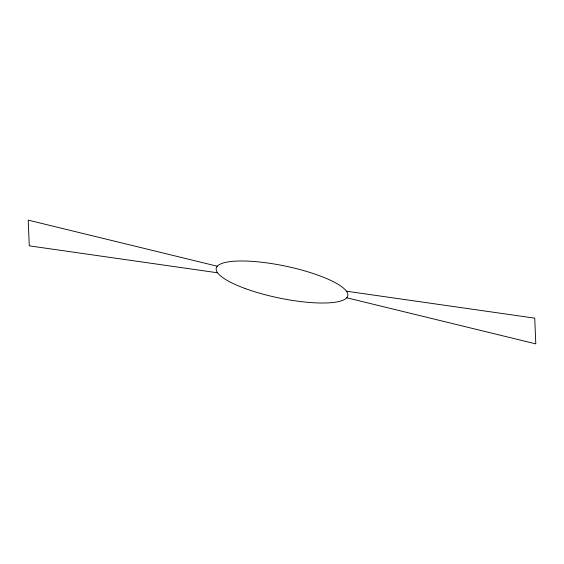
<?xml version="1.0" encoding="UTF-8"?>
<svg xmlns="http://www.w3.org/2000/svg" width="564" height="564" viewBox="0 0 564 564"><rect width="100%" height="100%" fill="white"/><g stroke="black" fill="none" stroke-linecap="round" stroke-linejoin="round"><path stroke-width="0.85" d="M217.57 272.786L29.272 245.848L28.2 220.129L217.295 266.229M346.43 291.214L534.728 318.152L535.8 343.871L346.705 297.771M245.671 288.705A67.186 16.257 11.8 0 0 347.727 295.903A67.186 16.257 11.8 0 0 252.601 261.393A67.186 16.257 11.8 0 0 245.671 288.705"/></g></svg>
